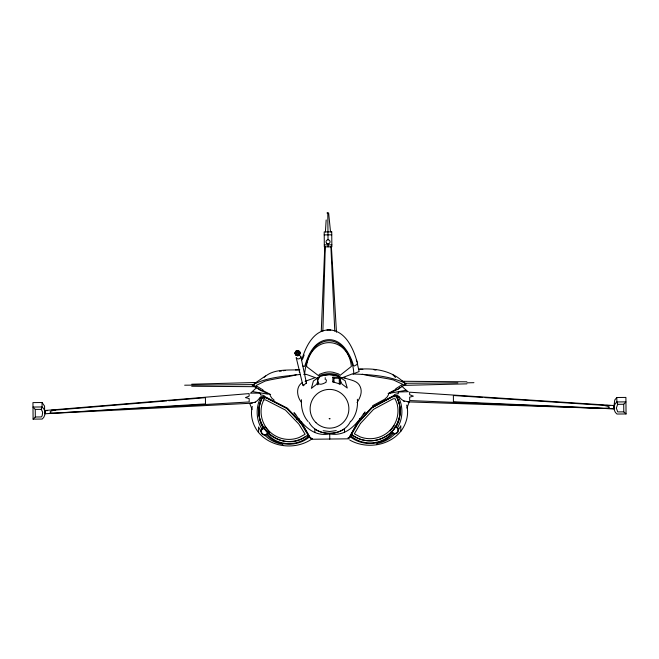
<?xml version="1.0" encoding="UTF-8"?>
<svg xmlns="http://www.w3.org/2000/svg" width="659" height="659" viewBox="0 0 659 659"><rect width="100%" height="100%" fill="white"/><g stroke="black" fill="none" stroke-linecap="round" stroke-linejoin="round"><path stroke-width="0.99" d="M301.476 399.749C300.908 407.476 302.926 415.697 308.14 421.595M614.122 407.443L614.048 405.738M264.523 397.583L264.547 396.183L263.831 395.466L260.371 394.84L260.692 394L259.72 393.184L251.277 393.094M338.718 376.8L338.907 377.203L338.569 376.528C332.927 373.851 325.472 373.917 319.879 376.693L313.412 380.951L311.377 388.365L316.6 384.279L317.795 381.487M325.274 246.87L322.877 331.18M324.788 246.878L321.262 331.37M325.406 231.91L326.172 219.949M614.122 407.608L614.023 408.769L598.438 408.25L409.684 400.565L409.659 397.171L413.358 396.141L409.634 394.716L409.61 392.196L614.073 405.549L614.097 407.155M47.234 410.689L44.927 410.4L44.903 412.41M44.919 412.122L44.927 410.59M353.043 373.958L353.784 373.645C353.438 355.926 337.482 330.867 317.49 344.896C309.013 352.087 305.677 363.381 304.615 374.073L305.364 374.378M253.954 385.144L254.539 383.101L256.771 382.533M252.298 406.455C249.967 415.499 252.809 425.154 258.46 432.403M473.936 382.681L467.124 382.83M184.644 385.202L253.872 384.601M299.581 370.21L299.244 372.071L299.738 372.319M44.606 410.985L44.565 406.092L42.036 402.517L32.95 402.6L33.098 419.124L42.184 419.05C45.957 416.274 45.899 409.676 42.077 406.965L32.991 407.048L35.256 409.404L35.322 416.99L33.098 419.124M295.24 352.689L296.188 351.041A2.109 1.969 -13 0 1 297.959 350.621L299.532 351.675A2.71 2.71 0 0 1 299.969 353.578L299.021 355.217A2.109 1.969 -13 0 1 297.242 355.638L295.677 354.583A2.71 2.71 0 0 1 295.24 352.689A3.106 2.891 -13 0 0 295.677 354.583M317.778 380.07L318.659 378.192M35.322 416.99L41.369 416.941L42.192 415.738L42.646 412.204L41.303 409.354L42.077 406.965L42.036 402.517M301.773 359.962C305.57 346.535 314.219 328.627 330.686 329.986M44.944 411.134L44.911 410.516L249.118 393.596L249.143 396.117L245.445 397.599L249.16 398.571L249.193 401.965L45.076 413.745L252.257 403.176M406.949 408.069L409.239 401.858L403.481 400.903M302.588 359.073L304.161 354.995M303.107 384.469L303.404 385.803L306.254 382.838M260.544 397.805C255.585 407.682 256.038 420.063 262.109 429.322M262.183 397.789C258.147 406.158 257.998 416.06 261.326 424.676L263.666 429.001M391.306 432.436C400.227 423.21 402.855 408.292 396.652 396.833M396.133 426.991C400.384 419.865 401.018 411.002 399.082 403.053L396.57 396.619A30.034 30.034 0 0 1 353.685 435.953L351.544 434.479M397.253 428.144C403.16 418.778 403.39 406.389 398.258 396.603M398.16 430.442L400.771 425.772L400.82 431.283C388.794 446.094 366.083 449.347 349.74 440.031M357.054 402.591C360.069 397.879 362.73 392.089 360.152 386.553C357.425 380.07 349.336 380.128 343.767 377.607M350.555 421.225C343.504 436.851 317.053 437.428 309.112 422.361M259.761 397.921L266.096 397.756L286.714 408.366L300.504 422.732L307.91 434.792L307.926 436.711C296.459 446.967 276.862 445.748 267.142 433.671M295.965 352.285L296.212 351.857M347.919 437.955L351.56 436.332L351.544 434.413L358.743 422.221L372.286 407.624L392.715 396.652L399.049 396.702M296.155 374.806C286.352 377.508 275.141 378.398 265.009 381.124L255.906 385.606L262.933 389.914L262.653 390.416L270.618 394.543M388.604 394.527L387.047 397.089L384.609 399.28L372.615 405.713M400.944 431.159C406.471 423.811 409.148 414.107 406.661 405.104M365.02 411.891C356.593 424.042 346.642 436.917 329.722 433.894C312.86 437.214 302.687 424.511 294.054 412.509M351.09 421.216C356.206 415.236 358.076 406.982 357.376 399.263M259.753 397.929L257.372 400.672L254.555 402.624M390.136 430.879L394 425.912M391.042 432.23L392.27 433.185L392.583 432.782A3.369 3.369 0 0 0 397.303 432.197A3.369 3.369 0 0 0 396.718 427.477L394.881 426.044M396.718 427.477L395.729 426.225M613.99 408.802L407.666 401.866M404.404 384.337L403.003 385.334M394.725 428.012C385.499 441.934 364.361 445.105 351.544 434.413M392.286 432.576C382.805 444.784 363.208 446.39 351.552 436.357M393.645 432.914C383.299 445.352 362.994 447.049 350.431 436.835M394.527 434.248C389.881 439.018 383.53 442.337 376.94 443.458L376.948 444.636M626.05 413.951L623.785 411.859L623.719 404.272L625.943 401.875L616.857 401.949C613.084 404.725 613.142 411.323 616.964 414.033L626.05 413.951L625.902 397.426L616.816 397.501L614.765 399.997L614.122 404.807M264.251 377.277C273.625 368.521 287.983 370.391 299.779 369.748M339.327 384.238L339.27 378.217L340.332 377.129L340.398 384.246M250.535 393.176L256.911 387.36M317.819 384.222L318.849 383.785C320.307 385.111 324.582 383.373 326.296 381.998L326.065 381.693M363.216 414.247L365.045 412.592M388.456 393.752L397.789 389.312L400.145 387.385M623.719 404.272L617.672 404.321L616.322 408.127L617.738 411.908L623.785 411.859M268.378 433.301L267.175 434.281A3.806 3.806 0 0 1 261.821 433.704A3.806 3.806 0 0 1 262.389 428.35L263.6 427.378M268.666 432.419L266.854 433.886A3.369 3.369 0 0 1 262.125 433.375A3.369 3.369 0 0 1 262.628 428.647L264.44 427.18M307.91 434.792C284.144 455.756 246.87 425.384 262.241 397.789A30.034 30.034 0 0 0 305.801 436.365M255.914 382.574L265.544 375.918M307.942 436.736L312.448 438.639M309.071 437.197C296.929 447.403 277.25 446.341 266.458 434.792M311.789 439.067C295.619 450.204 271.376 447.741 258.592 432.526L258.542 427.007L261.236 431.637M397.789 389.312L406.414 383.81C389.766 375.548 370.424 374.609 352.104 373.966L342.227 377.755M302.605 382.393C295.496 386.528 296.789 396.644 301.402 402.245M314.697 377.862L305.101 381.33M394.865 395.482L371.643 407.806L356.89 424.215L349.048 437.906L356.881 423.366L371.643 407.451L393.752 395.589L398.11 395.449M340.39 383.423L339.319 383.843L333.981 382.162L332.902 381.223M388.126 393.514L396.026 389.255L395.738 388.752L402.682 384.321L393.505 380.004C383.324 377.45 372.104 376.759 362.252 374.23M353.784 373.645L359.122 371.544L357.194 363.002M255.395 402.196L249.662 403.25L252.059 409.42M390.177 393.201L406.166 390.26L408.391 391.817M279.605 371.338L281.459 371.033M283.312 370.737L285.174 370.432M321.856 375.712L329.203 374.683L336.568 375.589M336.263 430.607L329.706 431.521L323.124 430.714M401.768 381.273L466.86 381.808M349.212 438.812L311.312 439.256M314.887 432.09L314.862 429.149C323.618 434.899 335.843 434.792 344.5 428.894L344.533 432.147M296.426 419.289L299.483 418.984M166.743 400.911L55.372 410.104C48.577 410.903 47.942 413.687 55.397 413.069L205.476 403.909L205.427 397.665L168.778 400.738M317.119 377.912L318.865 377.772L319.228 376.141L320.348 375.276C325.867 373.175 332.523 373.118 338.075 375.119L339.714 377.277M295.471 369.921L298.774 369.691M326.946 330.019C345.192 328.528 354.015 349.402 357.648 364.122L354.097 366.091L353.455 365.514C349.781 352.4 339.723 335.719 323.709 340.497C312.737 344.08 308.074 355.827 304.804 365.934L304.17 366.528L302.58 365.811M51.27 410.236L55.348 410.03M191.695 384.213L256.17 382.467M403.423 385.391L466.877 383.851M326.955 212.989L327.589 212.981M328.009 212.972L328.635 212.972L330.521 231.861M324.22 234.892L331.749 234.826M324.31 244.893L331.839 244.827M300.455 374.419C284.128 376.429 266.846 377.039 252.166 385.161L260.89 390.507L270.297 394.782M303.733 374.394L306.303 374.37L316.246 377.986M332.91 382.278L332.869 377.195L340.332 377.129M319.623 377.722L317.762 377.739L317.819 384.848M332.869 377.195L333.948 378.258L339.27 378.217M260.676 396.652L265.033 396.71L287.349 408.185L302.382 423.844L310.471 438.243L302.39 424.693L287.357 408.547L263.921 396.627M35.256 409.404L41.303 409.354M299.779 422.139L301.83 422.122M357.4 421.636L359.46 421.62M457.914 382.895L404.7 383.283L404.008 381.792L402.369 381.19M191.711 386.248L256.211 386.693L255.049 386.413M606.7 405.343L609.764 405.697M359.55 369.155L362.854 369.328M358.545 369.238C374.23 367.953 390.581 370.366 402.633 381.289M339.599 377.591L345.085 377.937M482.932 397.459L453.376 395.507L453.425 401.751L603.644 408.283L607.755 408.053L609.46 407.336L607.787 406.298L603.619 405.318L484.966 397.599M359.699 418.457L361.742 418.63M407.451 391.734L399 391.957L398.052 392.797L398.382 393.637L394.939 394.329L394.23 395.046L394.28 396.454M374.09 369.806L375.951 370.07M252.529 391.603L267.562 394.09M340.341 377.879L345.11 380.671L347.268 388.044L341.98 384.057L339.566 378.67M296.904 354.896L297.349 355.044M263.155 397.781L264.679 398.53M404.338 401.315L401.496 399.42L399.057 396.718M300.191 355.909L300.57 356.181A2.793 1.697 -13 0 1 300.842 357.359L299.771 358.48A2.216 1.343 -13 0 1 297.992 358.9L296.542 358.364A2.793 1.697 -13 0 1 296.204 357.615M391.355 431.834L392.583 432.782M258.501 388.621L260.89 390.507M274.243 400.244L271.772 398.094L270.165 395.557M294.038 413.209L295.891 414.841M356.264 360.259L357.054 361.379M401.71 386.1L406.166 390.26M392.888 374.806L395.507 377.483M263.443 427.493L268.122 433.515M264.275 434.602C268.963 439.825 275.775 443.178 282.678 444.281L282.695 445.459M254.193 385.655L254.563 386.083M45.067 413.77L44.911 412.575M265.042 426.694L269.589 432.329M318.536 383.464L317.795 381.775M617.672 404.321L616.857 401.949L616.816 397.501M296.303 358.01L302.926 385.457M300.908 356.931L306.559 383.571M326.287 379.782L326.419 380.886M334.772 331.082L330.909 246.82M336.469 332.227L331.395 246.82M333.948 378.258L333.989 382.278M327.795 212.981L328.034 239.785M328.067 243.822L328.091 246.845M329.722 433.441L329.772 439.174M325.225 377.673L325.241 379.699M299.532 351.675A3.106 2.891 -13 0 1 299.969 353.578M299.021 355.217A2.249 2.249 0 0 1 297.242 355.638M296.188 351.041A2.249 2.249 0 0 1 297.959 350.621M396.949 427.172A3.806 3.806 0 0 1 397.616 432.518A3.806 3.806 0 0 1 392.27 433.185M329.253 418.622L329.928 418.794L329.253 418.622M306.55 365.3L306.905 366.816L318.388 375.564L319.673 374.188L323.363 372.928C326.839 371.61 331.518 371.569 335.019 372.829L338.734 374.024L340.044 375.375L351.371 366.429C348.273 335.933 312.078 333.891 306.55 365.3M263.699 399.881L261.952 404.486A27.909 27.909 0 0 0 299.194 437.469L305.109 434.256L298.824 424.034L285.438 410.079L265.593 399.865L263.699 399.881M360.44 423.49L354.344 433.828L360.308 436.933A27.909 27.909 0 0 0 396.973 403.308L395.145 398.736L393.25 398.753L373.587 409.313L360.44 423.49M331.724 231.853L324.195 231.919L324.327 246.878L331.856 246.812L331.724 231.853M315.925 422.6A19.375 19.375 0 0 0 348.265 413.63A19.375 19.375 0 0 0 324.327 390.103A19.375 19.375 0 0 0 315.925 422.6M326.633 243.245A2.018 2.018 0 0 0 330.002 242.314A2.018 2.018 0 0 0 327.507 239.86A2.018 2.018 0 0 0 326.633 243.245M296.006 354.896A2.364 2.364 0 0 0 299.886 353.586A2.364 2.364 0 0 0 296.814 350.876A2.364 2.364 0 0 0 296.006 354.896M296.987 353.834A0.931 0.931 0 0 0 298.511 353.323A0.931 0.931 0 0 0 297.3 352.26A0.931 0.931 0 0 0 296.987 353.834M296.196 354.69A2.092 2.092 0 0 0 299.631 353.537A2.092 2.092 0 0 0 296.912 351.148A2.092 2.092 0 0 0 296.196 354.69M296.624 354.237A1.466 1.466 0 0 0 299.038 353.43A1.466 1.466 0 0 0 297.127 351.741A1.466 1.466 0 0 0 296.624 354.237M296.41 354.46A1.771 1.771 0 0 0 299.318 353.479A1.771 1.771 0 0 0 297.011 351.445A1.771 1.771 0 0 0 296.41 354.46M295.957 355.012A2.496 2.496 0 0 0 300.051 353.636A2.496 2.496 0 0 0 296.805 350.777A2.496 2.496 0 0 0 295.957 355.012"/></g></svg>
